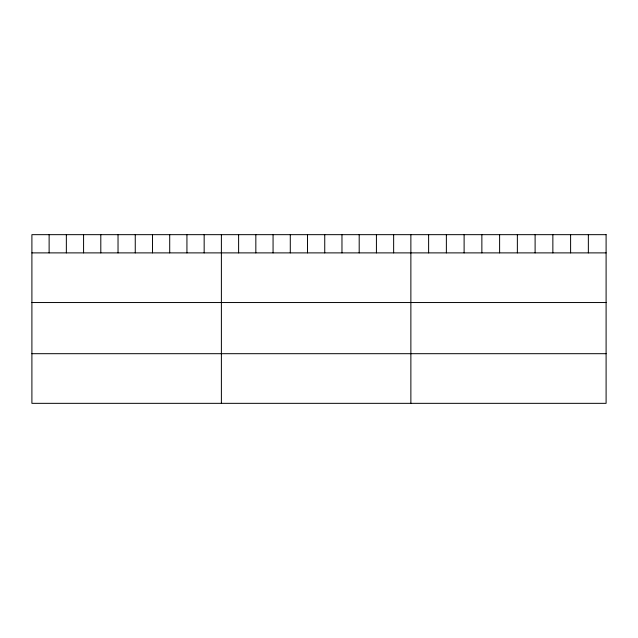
<?xml version="1.0" encoding="UTF-8"?>
<svg xmlns="http://www.w3.org/2000/svg" width="638" height="638" viewBox="0 0 638 638"><rect width="100%" height="100%" fill="white"/><g stroke="black" fill="none" stroke-linecap="round" stroke-linejoin="round"><path stroke-width="0.96" d="M31.9 252.887L606.1 252.887M31.9 302.54L606.1 302.54M31.9 353.691L606.1 353.691M588.356 234.664L588.356 252.887M570.603 234.664L570.603 252.887M552.859 234.664L552.859 252.887M535.107 234.664L535.107 252.887M517.362 234.664L517.362 252.887M499.61 234.664L499.61 252.887M481.865 234.664L481.865 252.887M464.113 234.664L464.113 252.887M446.369 234.664L446.369 252.887M428.616 234.664L428.616 252.887M410.872 234.664L410.872 403.336M393.646 234.664L393.646 252.887M376.42 234.664L376.42 252.887M359.194 234.664L359.194 252.887M341.968 234.664L341.968 252.887M324.742 234.664L324.742 252.887M307.516 234.664L307.516 252.887M290.29 234.664L290.29 252.887M273.064 234.664L273.064 252.887M255.838 234.664L255.838 252.887M238.612 234.664L238.612 252.887M221.386 234.664L221.386 403.336M204.16 234.664L204.16 252.887M186.934 234.664L186.934 252.887M169.708 234.664L169.708 252.887M152.482 234.664L152.482 252.887M135.256 234.664L135.256 252.887M118.03 234.664L118.03 252.887M100.804 234.664L100.804 252.887M83.578 234.664L83.578 252.887M66.352 234.664L66.352 252.887M49.126 234.664L49.126 252.887M606.1 234.664L31.9 234.664L31.9 403.336L606.1 403.336L606.1 234.664"/></g></svg>
